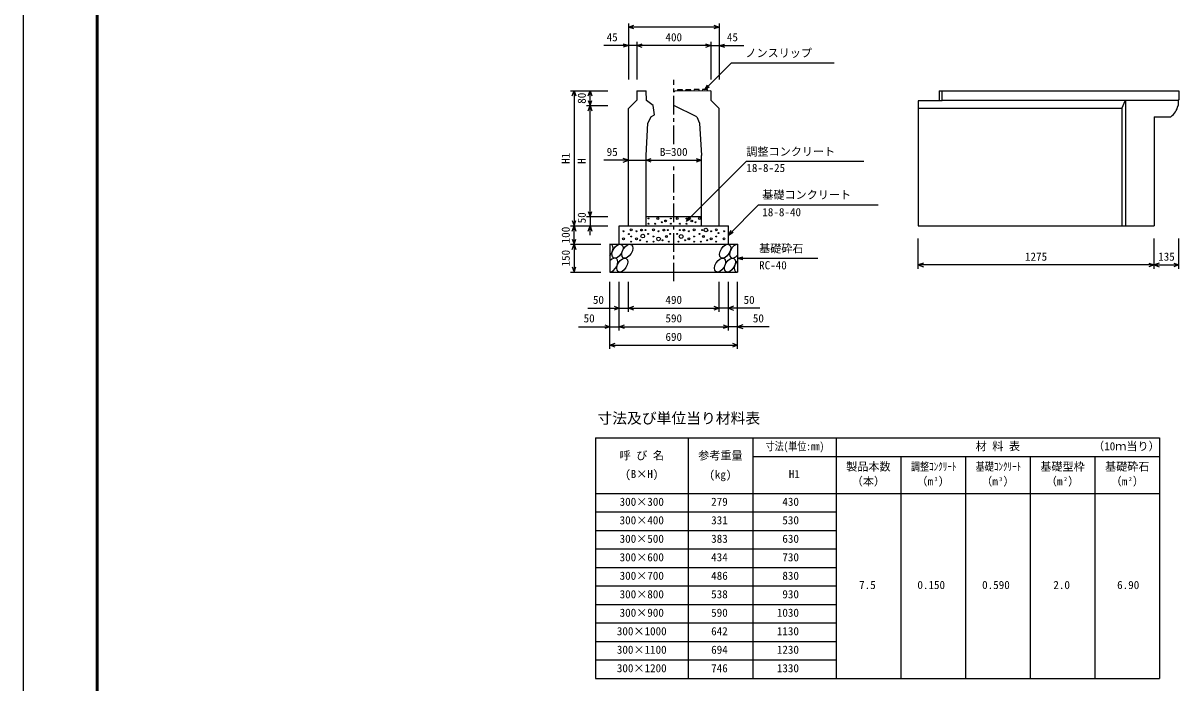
# Model space of a CAD drawing. Units: millimetres, scale not verified. Extents: x -16800 to 16800, y -5940 to 5940.
# Drawn here: x -16800 to -10540, y -553 to 3014 of the extents above; entities that cross this region are included whole.
import ezdxf
from ezdxf.enums import TextEntityAlignment as Align

# ---------------------------------------------------------------- set-up
doc = ezdxf.new("R2010")
doc.units = ezdxf.units.MM
doc.header["$LTSCALE"] = 20
doc.linetypes.add('CHAIN1', pattern=[8, 5, -1, 1, -1])
for name, color, linetype, lineweight in [('0-0_DIM', 7, 'Continuous', 25), ('0-1_Defpoints', 5, 'Continuous', 25), ('0-2_HATCH', 6, 'Continuous', 25), ('0-3_HYO', 3, 'Continuous', 25), ('0-4_HYO2', 4, 'Continuous', 25), ('0-5_OUTLINE', 3, 'Continuous', 25), ('0-6_TXT', 7, 'Continuous', 25), ('0-7_WAKU', 3, 'Continuous', 25)]:
    doc.layers.add(name, color=color, linetype=linetype, lineweight=lineweight)
doc.styles.add('ＭＳ ゴシック', font='')
doc.styles.get('ＭＳ ゴシック').set_extended_font_data('MS Gothic')

msp = doc.modelspace()

# ---------------------------------------------------------------- linework, layer by layer
at = {"layer": '0-0_DIM'}
for p, q in [((-13527.11, 3012.28), (-13527.11, 2708.53)), ((-13037.11, 3012.28), (-13037.11, 2708.53)), ((-13037.11, 2992.28), (-13527.11, 2992.28)), ((-13527.11, 2892.28), (-13660.13, 2892.28)), ((-13527.11, 2892.28), (-13556.09, 2900.05)), ((-13527.11, 2892.28), (-13556.09, 2884.52)), ((-13482.11, 2892.28), (-13527.11, 2892.28)), ((-13482.11, 2912.28), (-13482.11, 2708.53)), ((-13082.11, 2892.28), (-13482.11, 2892.28)), ((-13082.11, 2912.28), (-13082.11, 2708.53)), ((-13082.11, 2892.28), (-13037.11, 2892.28)), ((-13037.11, 2892.28), (-13008.14, 2900.05)), ((-13037.11, 2892.28), (-12904.1, 2892.28)), ((-13037.11, 2892.28), (-13008.14, 2884.52)), ((-13114.17, 2654.53), (-12971.95, 2796.74)), ((-12415.07, 2796.74), (-12971.95, 2796.74)), ((-13841.32, 2647.85), (-13637.98, 2647.85)), ((-13821.32, 2647.85), (-13821.32, 1917.85)), ((-13734.65, 2567.85), (-13734.65, 2647.85)), ((-13114.17, 2654.53), (-13099.17, 2680.51)), ((-13114.17, 2654.53), (-13088.18, 2669.53)), ((-13754.65, 2567.85), (-13637.98, 2567.85)), ((-13734.65, 1967.85), (-13734.65, 2567.85)), ((-13527.11, 2272.09), (-13660.13, 2272.09)), ((-13527.11, 2272.09), (-13432.11, 2272.09)), ((-13432.11, 2272.09), (-13132.11, 2272.09)), ((-12823.46, 2031.5), (-12987.11, 1867.85)), ((-12823.46, 2031.5), (-12176.59, 2031.5)), ((-13754.65, 1967.85), (-13637.98, 1967.85)), ((-13734.65, 1967.85), (-13734.65, 1917.85)), ((-13214.11, 1942.85), (-13199.11, 1968.83)), ((-13214.11, 1942.85), (-13188.13, 1957.85)), ((-13841.32, 1917.85), (-13637.98, 1917.85)), ((-13821.32, 1817.85), (-13821.32, 1917.85)), ((-13734.65, 1867.85), (-13734.65, 1917.85)), ((-12987.11, 1867.85), (-12972.11, 1893.83)), ((-12987.11, 1867.85), (-12961.13, 1882.85)), ((-13841.32, 1817.85), (-13677.11, 1817.85)), ((-13821.32, 1817.85), (-13821.32, 1667.85)), ((-11960.58, 1685.87), (-11960.58, 1849.62)), ((-10685.58, 1685.87), (-10685.58, 1849.62)), ((-10550.58, 1685.87), (-10550.58, 1849.62)), ((-12937.11, 1742.85), (-12908.14, 1750.61)), ((-12937.11, 1742.85), (-12503.8, 1742.85)), ((-12937.11, 1742.85), (-12908.14, 1735.08)), ((-10685.58, 1705.87), (-11960.58, 1705.87)), ((-10685.58, 1705.87), (-10550.58, 1705.87)), ((-13841.32, 1667.85), (-13677.11, 1667.85)), ((-13627.11, 1252.33), (-13627.11, 1614.68)), ((-13577.11, 1352.33), (-13577.11, 1614.68)), ((-13527.11, 1452.33), (-13527.11, 1614.68)), ((-13037.11, 1452.33), (-13037.11, 1614.68)), ((-12987.11, 1352.33), (-12987.11, 1614.68)), ((-12937.11, 1252.33), (-12937.11, 1614.68)), ((-13747.11, 1472.33), (-13527.11, 1472.33)), ((-13527.11, 1472.33), (-13037.11, 1472.33)), ((-12817.11, 1472.33), (-13037.11, 1472.33)), ((-13797.11, 1372.33), (-13577.11, 1372.33)), ((-13577.11, 1372.33), (-12987.11, 1372.33)), ((-12767.11, 1372.33), (-12987.11, 1372.33)), ((-13627.11, 1272.33), (-12937.11, 1272.33))]:
    msp.add_line(p, q, dxfattribs=at)
at = {"layer": '0-0_DIM', "linetype": 'CHAIN1'}
for p, q in [((-13282.11, 2359.65), (-13282.11, 2706.86)), ((-13282.11, 1617.85), (-13282.11, 2248.07))]:
    msp.add_line(p, q, dxfattribs=at)
at = {"layer": '0-0_DIM'}
for points in [[(-13498.92, 2982.02), (-13527.11, 2992.28), (-13498.92, 3002.54)], [(-13065.27, 3002.56), (-13037.08, 2992.3), (-13065.27, 2982.04)], [(-13453.89, 2882.02), (-13482.08, 2892.28), (-13453.89, 2902.54)], [(-13110.27, 2902.54), (-13082.08, 2892.28), (-13110.27, 2882.02)], [(-13831.58, 2619.66), (-13821.32, 2647.85), (-13811.06, 2619.66)], [(-13744.91, 2619.66), (-13734.65, 2647.85), (-13724.39, 2619.66)], [(-13744.91, 2596.04), (-13734.65, 2567.85), (-13724.39, 2596.04)], [(-13744.91, 2539.66), (-13734.65, 2567.85), (-13724.39, 2539.66)], [(-13555.31, 2261.83), (-13527.11, 2272.09), (-13555.31, 2282.35)], [(-13403.92, 2261.83), (-13432.11, 2272.09), (-13403.92, 2282.35)], [(-13214.11, 1942.85), (-12889.64, 2267.31), (-12255.29, 2267.31)], [(-13160.23, 2282.35), (-13132.04, 2272.09), (-13160.23, 2261.83)], [(-13831.58, 1946.04), (-13821.32, 1917.85), (-13811.06, 1946.04)], [(-13744.91, 1996.04), (-13734.65, 1967.85), (-13724.39, 1996.04)], [(-13831.58, 1889.66), (-13821.32, 1917.85), (-13811.06, 1889.66)], [(-13744.91, 1889.66), (-13734.65, 1917.85), (-13724.39, 1889.66)], [(-13831.58, 1846.04), (-13821.32, 1817.85), (-13811.06, 1846.04)], [(-13831.58, 1789.66), (-13821.32, 1817.85), (-13811.06, 1789.66)], [(-13831.58, 1696.04), (-13821.32, 1667.85), (-13811.06, 1696.04)], [(-11932.38, 1716.13), (-11960.58, 1705.87), (-11932.38, 1695.61)], [(-10713.77, 1716.13), (-10685.58, 1705.87), (-10713.77, 1695.61)], [(-10657.38, 1716.13), (-10685.58, 1705.87), (-10657.38, 1695.61)], [(-10578.77, 1716.13), (-10550.58, 1705.87), (-10578.77, 1695.61)], [(-13605.31, 1482.59), (-13577.11, 1472.33), (-13605.31, 1462.07)], [(-13498.92, 1462.07), (-13527.11, 1472.33), (-13498.92, 1482.59)], [(-13065.31, 1482.59), (-13037.11, 1472.33), (-13065.31, 1462.07)], [(-12958.92, 1482.59), (-12987.11, 1472.33), (-12958.92, 1462.07)], [(-13655.31, 1382.59), (-13627.11, 1372.33), (-13655.31, 1362.07)], [(-13548.92, 1362.07), (-13577.11, 1372.33), (-13548.92, 1382.59)], [(-13015.31, 1382.59), (-12987.11, 1372.33), (-13015.31, 1362.07)], [(-12908.92, 1382.59), (-12937.11, 1372.33), (-12908.92, 1362.07)], [(-13598.92, 1262.07), (-13627.11, 1272.33), (-13598.92, 1282.59)], [(-12965.31, 1282.59), (-12937.11, 1272.33), (-12965.31, 1262.07)]]:
    msp.add_lwpolyline(points, dxfattribs=at)
at = {"layer": '0-1_Defpoints'}
msp.add_lwpolyline([(-16800, -5940), (0, -5940), (0, 5940), (-16800, 5940)], close=True, dxfattribs=at)
at = {"layer": '0-2_HATCH'}
for p, q in [((-13234.11, 2646.83), (-13235.66, 2653.31)), ((-13189.11, 2647.28), (-13190.66, 2653.76)), ((-13144.11, 2647.73), (-13145.67, 2654.21)), ((-13099.11, 2648.18), (-13100.67, 2654.66))]:
    msp.add_line(p, q, dxfattribs=at)
for points in [[(-13235.66, 2653.31), (-13262.66, 2653.04), (-13264.11, 2646.53)], [(-13190.66, 2653.76), (-13217.67, 2653.49), (-13219.11, 2646.98)], [(-13145.67, 2654.21), (-13172.67, 2653.94), (-13174.11, 2647.43)], [(-13100.67, 2654.66), (-13127.67, 2654.39), (-13129.11, 2647.88)]]:
    msp.add_lwpolyline(points, dxfattribs=at)
for centre, radius in [((-13418.14, 1957.16), 2.5), ((-13368.24, 1957.16), 5), ((-13326.18, 1944.03), 5), ((-13298.14, 1957.16), 2.5), ((-13262.98, 1956.88), 5), ((-13213.07, 1956.88), 2.5), ((-13185.03, 1943.75), 5), ((-13142.98, 1956.88), 5), ((-13554.32, 1888.02), 2.5), ((-13512.15, 1895.9), 5), ((-13484.11, 1888.02), 2.5), ((-13456.07, 1895.03), 5), ((-13435.04, 1895.03), 2.5), ((-13418.14, 1929.15), 2.5), ((-13392.15, 1895.9), 5), ((-13382.26, 1929.15), 2.5), ((-13364.11, 1888.02), 2.5), ((-13347.21, 1937.02), 2.5), ((-13336.07, 1895.03), 5), ((-13315.04, 1895.03), 2.5), ((-13298.14, 1929.15), 2.5), ((-13249.19, 1895.03), 2.5), ((-13248.96, 1928.86), 2.5), ((-13228.16, 1895.03), 5), ((-13213.07, 1928.86), 2.5), ((-13200.12, 1888.02), 2.5), ((-13172.08, 1895.9), 5), ((-13164.01, 1936.74), 2.5), ((-13129.19, 1895.03), 2.5), ((-13108.16, 1895.03), 10), ((-13080.12, 1888.02), 2.5), ((-13052.08, 1895.9), 5), ((-13040.74, 1878.33), 2.5), ((-13010.51, 1888.02), 2.5), ((-13554.32, 1846.88), 5), ((-13524.57, 1873.11), 2.5), ((-13512.15, 1860.01), 2.5), ((-13512.15, 1832), 2.5), ((-13484.11, 1846.88), 5), ((-13463.08, 1839.87), 2.5), ((-13449.53, 1862.01), 10), ((-13428.03, 1832), 2.5), ((-13421.02, 1874.02), 2.5), ((-13392.15, 1860.01), 2.5), ((-13392.15, 1832), 2.5), ((-13364.11, 1846.88), 10), ((-13343.08, 1839.87), 2.5), ((-13322.05, 1860.01), 5), ((-13308.03, 1832), 2.5), ((-13301.02, 1874.02), 2.5), ((-13263.21, 1874.02), 2.5), ((-13256.2, 1832), 2.5), ((-13242.18, 1860.01), 10), ((-13221.15, 1839.87), 2.5), ((-13200.12, 1846.88), 5), ((-13172.08, 1860.01), 2.5), ((-13172.08, 1832), 2.5), ((-13143.21, 1874.02), 2.5), ((-13136.2, 1832), 2.5), ((-13122.18, 1860.01), 5), ((-13101.15, 1839.87), 2.5), ((-13080.12, 1846.88), 5), ((-13052.08, 1860.01), 2.5), ((-13052.08, 1832), 2.5), ((-13010.51, 1846.88), 5)]:
    msp.add_circle(centre, radius, dxfattribs=at)
for centre, start_param, end_param in [((-13639.48, 1780.33), 4.385593, 6.6745444), ((-12950.97, 1780.33), 0.3357715, 4.4411806), ((-13614.16, 1705.34), 3.5111464, 7.548991), ((-12925.65, 1705.34), 1.2110787, 3.5658734)]:
    msp.add_ellipse(centre, major_axis=(21.81, 35.31), ratio=0.5792, start_param=start_param, end_param=end_param, dxfattribs=at)
for centre in [(-13586.27, 1780.33), (-13533.06, 1780.33), (-13004.18, 1780.33), (-13560.95, 1705.34), (-13032.07, 1705.34), (-12978.86, 1705.34)]:
    msp.add_ellipse(centre, major_axis=(21.81, 35.31), ratio=0.5792, dxfattribs=at)
at = {"layer": '0-3_HYO'}
for p, q in [((-13704.98, 770.6), (-10654.97, 770.6)), ((-13204.98, 770.6), (-13204.98, -529.4)), ((-12854.98, 770.6), (-12854.98, -529.4)), ((-12404.98, 770.6), (-12404.98, -529.4)), ((-10654.97, 770.6), (-10654.97, -529.4)), ((-12854.98, 670.6), (-10654.97, 670.6)), ((-12054.98, 670.6), (-12054.98, -529.4)), ((-11704.98, 670.6), (-11704.98, -529.4)), ((-11354.98, 670.6), (-11354.98, -529.4)), ((-11004.98, 670.6), (-11004.98, -529.4)), ((-13704.98, 470.6), (-10654.97, 470.6))]:
    msp.add_line(p, q, dxfattribs=at)
msp.add_lwpolyline([(-13704.98, 770.6), (-13704.98, -529.4), (-10654.97, -529.4)], dxfattribs=at)
at = {"layer": '0-4_HYO2'}
for p, q in [((-13704.98, 370.6), (-12404.98, 370.6)), ((-13704.98, 270.6), (-12404.98, 270.6)), ((-13704.98, 170.6), (-12404.98, 170.6)), ((-13704.98, 70.6), (-12404.98, 70.6)), ((-13704.98, -29.4), (-12404.98, -29.4)), ((-13704.98, -129.4), (-12404.98, -129.4)), ((-13704.98, -229.4), (-12404.98, -229.4)), ((-13704.98, -329.4), (-12404.98, -329.4)), ((-13704.98, -429.4), (-12404.98, -429.4))]:
    msp.add_line(p, q, dxfattribs=at)
at = {"layer": '0-5_OUTLINE'}
for p, q in [((-13482.11, 2648.35), (-13482.11, 2597.85)), ((-13482.11, 2648.35), (-13432.11, 2647.85)), ((-13429.11, 2594.98), (-13432.11, 2647.85)), ((-13282.11, 2643.15), (-13277.61, 2643.15)), ((-13277.61, 2643.15), (-13276.11, 2646.41)), ((-13082.11, 2648.35), (-13276.11, 2646.41)), ((-13082.11, 2648.35), (-13082.11, 2597.85)), ((-11847.32, 2648.35), (-10550.58, 2648.35)), ((-11847.32, 2648.35), (-11847.32, 2592.85)), ((-11830.1, 2592.85), (-11830.1, 2648.35)), ((-10550.58, 2648.35), (-10550.58, 2598.35)), ((-13527.11, 2552.85), (-13482.11, 2597.85)), ((-13393.11, 2567.85), (-13429.11, 2594.98)), ((-13385.64, 2517.99), (-13393.11, 2567.85)), ((-13157.31, 2507.85), (-13282.11, 2567.85)), ((-13037.11, 2552.85), (-13082.11, 2597.85)), ((-11960.58, 2592.85), (-11960.58, 1917.85)), ((-11830.1, 2592.85), (-11960.58, 2592.85)), ((-11830.1, 2597.85), (-10550.58, 2597.85)), ((-10859.82, 2552.85), (-10838.84, 2597.85)), ((-10838.84, 2597.85), (-10838.84, 1917.85)), ((-10555.57, 2593.35), (-10550.58, 2598.35)), ((-10555.57, 2593.35), (-10555.57, 2567.85)), ((-13527.11, 1917.85), (-13527.11, 2552.85)), ((-13406.97, 2507.71), (-13421.61, 2472.85)), ((-13406.97, 2507.71), (-13385.64, 2517.99)), ((-13157.31, 2507.85), (-13142.61, 2472.85)), ((-13037.11, 1917.85), (-13037.11, 2552.85)), ((-10859.82, 2552.85), (-11960.58, 2552.85)), ((-10859.82, 2552.85), (-10859.82, 1917.85)), ((-10685.58, 2507.85), (-10685.58, 1917.85)), ((-10685.58, 2507.85), (-10594.91, 2507.85)), ((-13432.11, 2297.85), (-13421.61, 2472.85)), ((-13142.61, 2472.85), (-13132.11, 2297.84)), ((-13432.11, 1917.85), (-13432.11, 2297.85)), ((-13132.11, 1917.85), (-13132.11, 2297.84)), ((-13432.11, 1967.85), (-13132.11, 1967.85)), ((-13577.11, 1917.85), (-12987.11, 1917.85)), ((-13577.11, 1817.85), (-13577.11, 1917.85)), ((-12987.11, 1817.85), (-12987.11, 1917.85)), ((-11960.58, 1917.85), (-10685.58, 1917.85)), ((-13627.11, 1817.85), (-12937.11, 1817.85)), ((-13627.11, 1817.85), (-13627.11, 1667.85)), ((-12937.11, 1817.85), (-12937.11, 1667.85)), ((-13627.11, 1667.85), (-12937.11, 1667.85))]:
    msp.add_line(p, q, dxfattribs=at)
msp.add_arc((-10653.31, 2589.03), 100, 305.72629, 347.77121, dxfattribs=at)
at = {"layer": '0-7_WAKU', "lineweight": 50}
msp.add_lwpolyline([(-16400, -5540), (-400, -5540), (-400, 5540), (-16400, 5540)], close=True, dxfattribs=at)

# ---------------------------------------------------------------- texts
at = {"layer": '0-0_DIM', "style": 'ＭＳ ゴシック'}
for s, p in [('45', (-13645.13, 2902.28)), ('400', (-13327.11, 2902.28)), ('45', (-12994.94, 2902.28)), ('ノンスリップ', (-12894.65, 2816.92)), ('95', (-13645.13, 2282.09)), ('B=300', (-13357.11, 2282.09)), ('調整コンクリート', (-12889.64, 2283.74)), ('18-8-25', (-12889.64, 2195.46)), ('基礎コンクリート', (-12803.46, 2050.24)), ('18-8-40', (-12803.46, 1956.42)), ('基礎砕石', (-12820.79, 1760.02)), ('1275', (-11383.08, 1715.87)), ('135', (-10663.08, 1715.87)), ('RC-40', (-12820.79, 1669.33)), ('50', (-13719.56, 1482.33)), ('490', (-13327.11, 1482.33)), ('50', (-12904.67, 1482.33)), ('50', (-13769.56, 1382.33)), ('590', (-13327.11, 1382.33)), ('50', (-12854.67, 1382.33)), ('690', (-13327.11, 1282.33))]:
    msp.add_text(s, height=43.99, dxfattribs=at).set_placement(p, align=Align.BOTTOM_LEFT)
for s, p in [('80', (-13744.65, 2577.6)), ('H1', (-13831.32, 2252.85)), ('H', (-13744.65, 2252.85)), ('50', (-13744.65, 1931.18)), ('100', (-13831.32, 1822.85)), ('150', (-13831.32, 1697.85))]:
    msp.add_text(s, height=43.99, rotation=90, dxfattribs=at).set_placement(p, align=Align.BOTTOM_LEFT)
at = {"layer": '0-6_TXT', "style": 'ＭＳ ゴシック'}
for s, height, p in [('寸法及び単位当り材料表', 58.65, (-13694.98, 830.6)), ('材 料 表', 43.99, (-11649.98, 690.6)), ('（', 43.99, (-11014.97, 690.6)), ('当', 43.99, (-10834.97, 690.6)), ('り', 43.99, (-10774.97, 690.6)), ('）', 43.99, (-10714.97, 690.6)), ('呼 び 名', 43.99, (-13574.98, 640.6)), ('参考重量', 43.99, (-13149.98, 640.6)), ('1', 43.99, (-10954.97, 690.6)), ('0', 43.99, (-10924.97, 690.6)), ('ｍ', 43.99, (-10894.97, 690.6)), ('製品本数', 43.99, (-12349.98, 580.6)), ('基礎型枠', 43.99, (-11299.98, 580.6)), ('基礎砕石', 43.99, (-10949.98, 580.6)), ('(B×H)', 43.99, (-13544.98, 540.6)), ('(kg)', 43.99, (-13089.98, 537.83)), ('H1', 43.99, (-12659.98, 540.6)), ('（本）', 43.99, (-12319.98, 500.6)), ('（m ）', 43.99, (-11969.98, 500.6)), ('（m ）', 43.99, (-11619.98, 500.6)), ('（m ）', 43.99, (-11269.98, 500.6)), ('（m ）', 43.99, (-10919.98, 500.6)), ('3', 21.99, (-11872.49, 530.6)), ('3', 21.99, (-11522.49, 530.6)), ('2', 21.99, (-11172.49, 530.6)), ('2', 21.99, (-10822.49, 530.6)), ('300×300', 43.99, (-13574.98, 390.6)), ('279', 43.99, (-13079.98, 390.6)), (' 430', 43.99, (-12724.98, 390.6)), ('300×400', 43.99, (-13574.98, 290.6)), ('331', 43.99, (-13079.98, 290.6)), (' 530', 43.99, (-12724.98, 290.6)), ('300×500', 43.99, (-13574.98, 190.6)), ('383', 43.99, (-13079.98, 190.6)), (' 630', 43.99, (-12724.98, 190.6)), ('300×600', 43.99, (-13574.98, 90.6)), ('434', 43.99, (-13079.98, 90.6)), (' 730', 43.99, (-12724.98, 90.6)), ('300×700', 43.99, (-13574.98, -9.4)), ('486', 43.99, (-13079.98, -9.4)), (' 830', 43.99, (-12724.98, -9.4)), ('300×800', 43.99, (-13574.98, -109.4)), ('538', 43.99, (-13079.98, -109.4)), (' 930', 43.99, (-12724.98, -109.4)), ('7.5', 43.99, (-12279.98, -59.4)), ('0.150', 43.99, (-11964.98, -59.4)), ('0.590', 43.99, (-11614.97, -59.4)), ('2.0', 43.99, (-11229.98, -59.4)), ('6.90', 43.99, (-10884.97, -59.4)), ('300×900', 43.99, (-13574.98, -209.4)), ('590', 43.99, (-13079.98, -209.4)), ('1030', 43.99, (-12724.98, -209.4)), ('300×1000', 43.99, (-13589.98, -309.4)), ('642', 43.99, (-13079.98, -309.4)), ('1130', 43.99, (-12724.98, -309.4)), ('300×1100', 43.99, (-13589.98, -409.4)), ('694', 43.99, (-13079.98, -409.4)), ('1230', 43.99, (-12724.98, -409.4)), ('300×1200', 43.99, (-13589.98, -509.4)), ('746', 43.99, (-13079.98, -509.4)), ('1330', 43.99, (-12724.98, -509.4))]:
    msp.add_text(s, height=height, dxfattribs=at).set_placement(p, align=Align.BOTTOM_LEFT)
at = {"layer": '0-6_TXT', "style": 'ＭＳ ゴシック', "width": 0.8}
for s, p in [('寸法(単位:mm)', (-12785.98, 690.6)), ('調整ｺﾝｸﾘｰﾄ', (-11999.98, 580.6)), ('基礎ｺﾝｸﾘｰﾄ', (-11649.98, 580.6))]:
    msp.add_text(s, height=43.99, dxfattribs=at).set_placement(p, align=Align.BOTTOM_LEFT)

doc.saveas('drawing.dxf')
